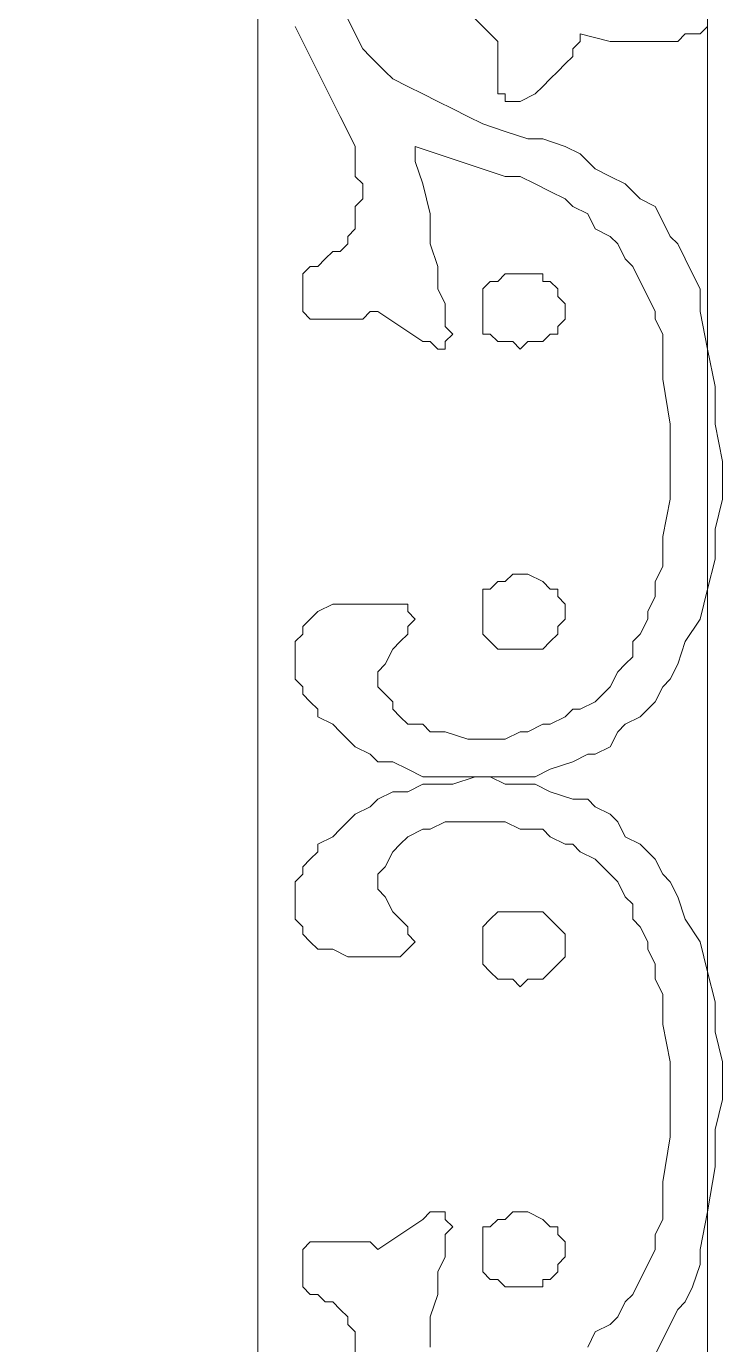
# Model space of a CAD drawing. Extents: x -66030 to 95157, y -13132 to 45879.
# Drawn here: x -23963 to -23600, y 13906 to 14593 of the extents above; entities that cross this region are included whole.
import ezdxf

# ---------------------------------------------------------------- set-up
doc = ezdxf.new("R2010")
doc.units = 0
doc.header["$LTSCALE"] = 100
doc.header["$MEASUREMENT"] = 0
doc.layers.get('0').update_dxf_attribs({"linetype": 'CONTINUOUS'})

msp = doc.modelspace()

# ---------------------------------------------------------------- linework, layer by layer
at = {"lineweight": 0}
for points in [[(-25342.37, 16299.58), (-23608.13, 16299.58), (-23608.13, 13143.56), (-25342.37, 13143.56), (-25342.37, 16299.58)], [(-25108.02, 15948.04), (-23842.48, 15948.04), (-23842.48, 13381.82), (-25108.02, 13381.82), (-25108.02, 15948.04)], [(-23725.3, 14444.24), (-23725.3, 14448.15), (-23725.3, 14452.06), (-23725.3, 14455.96), (-23721.4, 14459.87), (-23717.49, 14459.87), (-23713.59, 14463.77), (-23709.68, 14463.77), (-23705.77, 14463.77), (-23701.87, 14463.77), (-23694.06, 14463.77), (-23694.06, 14459.87), (-23690.15, 14459.87), (-23686.24, 14455.96), (-23686.24, 14452.06), (-23682.34, 14448.15), (-23682.34, 14444.24), (-23682.34, 14440.34), (-23686.24, 14436.43), (-23686.24, 14432.53), (-23690.15, 14432.53), (-23694.06, 14428.62), (-23694.06, 14428.62), (-23701.87, 14428.62), (-23705.77, 14424.71), (-23709.68, 14428.62), (-23713.59, 14428.62), (-23717.49, 14428.62), (-23721.4, 14432.53), (-23721.4, 14432.53), (-23725.3, 14432.53), (-23725.3, 14436.43), (-23725.3, 14440.34), (-23725.3, 14444.24)], [(-23725.3, 14288.01), (-23725.3, 14291.91), (-23725.3, 14295.82), (-23725.3, 14299.72), (-23721.4, 14299.72), (-23717.49, 14303.63), (-23713.59, 14303.63), (-23709.68, 14307.54), (-23705.77, 14307.54), (-23701.87, 14307.54), (-23694.06, 14303.63), (-23694.06, 14303.63), (-23690.15, 14299.72), (-23686.24, 14299.72), (-23686.24, 14295.82), (-23682.34, 14291.91), (-23682.34, 14288.01), (-23682.34, 14284.1), (-23686.24, 14280.19), (-23686.24, 14276.29), (-23690.15, 14272.38), (-23694.06, 14268.48), (-23694.06, 14268.48), (-23701.87, 14268.48), (-23705.77, 14268.48), (-23709.68, 14268.48), (-23713.59, 14268.48), (-23717.49, 14268.48), (-23721.4, 14272.38), (-23725.3, 14276.29), (-23725.3, 14280.19), (-23725.3, 14284.1), (-23725.3, 14288.01)], [(-23725.3, 14112.24), (-23725.3, 14108.33), (-23725.3, 14104.43), (-23725.3, 14104.43), (-23721.4, 14100.52), (-23717.49, 14096.61), (-23713.59, 14096.61), (-23709.68, 14096.61), (-23705.77, 14092.71), (-23701.87, 14096.61), (-23694.06, 14096.61), (-23694.06, 14096.61), (-23690.15, 14100.52), (-23686.24, 14104.43), (-23686.24, 14104.43), (-23682.34, 14108.33), (-23682.34, 14112.24), (-23682.34, 14120.05), (-23686.24, 14123.96), (-23686.24, 14123.96), (-23690.15, 14127.86), (-23694.06, 14131.77), (-23694.06, 14131.77), (-23701.87, 14131.77), (-23705.77, 14131.77), (-23709.68, 14131.77), (-23713.59, 14131.77), (-23717.49, 14131.77), (-23721.4, 14127.86), (-23725.3, 14123.96), (-23725.3, 14123.96), (-23725.3, 14120.05), (-23725.3, 14112.24)], [(-23725.3, 13956), (-23725.3, 13952.09), (-23725.3, 13948.19), (-23725.3, 13944.28), (-23721.4, 13940.37), (-23717.49, 13940.37), (-23713.59, 13936.47), (-23709.68, 13936.47), (-23705.77, 13936.47), (-23701.87, 13936.47), (-23694.06, 13936.47), (-23694.06, 13940.37), (-23690.15, 13940.37), (-23686.24, 13944.28), (-23686.24, 13948.19), (-23682.34, 13952.09), (-23682.34, 13956), (-23682.34, 13959.9), (-23686.24, 13963.81), (-23686.24, 13967.72), (-23690.15, 13967.72), (-23694.06, 13971.62), (-23694.06, 13971.62), (-23701.87, 13975.53), (-23705.77, 13975.53), (-23709.68, 13975.53), (-23713.59, 13971.62), (-23717.49, 13971.62), (-23721.4, 13967.72), (-23725.3, 13967.72), (-23725.3, 13963.81), (-23725.3, 13959.9), (-23725.3, 13956)]]:
    msp.add_lwpolyline(points, close=True, dxfattribs=at)
for points in [[(-23795.61, 14596.58), (-23791.71, 14588.77), (-23787.8, 14580.95), (-23783.89, 14577.05), (-23776.08, 14569.24), (-23772.18, 14565.33), (-23764.36, 14561.42), (-23756.55, 14557.52), (-23748.74, 14553.61), (-23740.93, 14549.71), (-23733.12, 14545.8), (-23725.3, 14541.89), (-23713.59, 14537.99), (-23701.87, 14534.08), (-23694.06, 14534.08), (-23682.34, 14530.18), (-23674.53, 14526.27), (-23666.71, 14518.46), (-23658.9, 14514.55), (-23651.09, 14510.65), (-23643.28, 14502.83), (-23635.47, 14498.93), (-23631.56, 14491.12), (-23627.65, 14483.3), (-23623.75, 14479.4), (-23619.84, 14471.59), (-23615.94, 14463.77), (-23612.03, 14455.96), (-23612.03, 14444.24), (-23608.13, 14424.71), (-23604.22, 14405.18), (-23604.22, 14385.66), (-23600.31, 14366.13), (-23600.31, 14346.6), (-23604.22, 14330.97), (-23604.22, 14315.35), (-23608.13, 14299.72), (-23612.03, 14284.1), (-23619.84, 14272.38), (-23623.75, 14260.66), (-23627.65, 14252.85), (-23631.56, 14248.95), (-23635.47, 14241.13), (-23639.37, 14237.23), (-23643.28, 14233.32), (-23651.09, 14229.42), (-23655, 14225.51), (-23658.9, 14217.7), (-23666.71, 14213.79), (-23670.62, 14213.79), (-23678.43, 14209.89), (-23690.15, 14205.98), (-23697.96, 14202.07), (-23705.77, 14202.07), (-23713.59, 14202.07), (-23721.4, 14202.07), (-23729.21, 14202.07), (-23740.93, 14202.07), (-23748.74, 14202.07), (-23756.55, 14202.07), (-23764.36, 14205.98), (-23772.18, 14209.89), (-23779.99, 14209.89), (-23783.89, 14213.79), (-23791.71, 14217.7), (-23799.52, 14225.51), (-23803.42, 14229.42), (-23811.24, 14233.32), (-23811.24, 14237.23), (-23815.14, 14241.13), (-23819.05, 14245.04), (-23819.05, 14248.95), (-23822.95, 14252.85), (-23822.95, 14256.76), (-23822.95, 14260.66), (-23822.95, 14264.57), (-23822.95, 14268.48), (-23822.95, 14272.38), (-23819.05, 14276.29), (-23819.05, 14280.19), (-23815.14, 14284.1), (-23811.24, 14288.01), (-23803.42, 14291.91), (-23795.61, 14291.91), (-23787.8, 14291.91), (-23779.99, 14291.91), (-23776.08, 14291.91), (-23772.18, 14291.91), (-23768.27, 14291.91), (-23764.36, 14291.91), (-23764.36, 14288.01), (-23764.36, 14288.01), (-23760.46, 14284.1), (-23764.36, 14280.19), (-23764.36, 14276.29), (-23768.27, 14272.38), (-23772.18, 14268.48), (-23776.08, 14260.66), (-23779.99, 14256.76), (-23779.99, 14252.85), (-23779.99, 14248.95), (-23776.08, 14245.04), (-23772.18, 14241.13), (-23772.18, 14237.23), (-23768.27, 14233.32), (-23768.27, 14233.32), (-23764.36, 14229.42), (-23756.55, 14229.42), (-23752.65, 14225.51), (-23744.83, 14225.51), (-23733.12, 14221.6), (-23725.3, 14221.6), (-23713.59, 14221.6), (-23705.77, 14225.51), (-23701.87, 14225.51), (-23694.06, 14229.42), (-23690.15, 14229.42), (-23682.34, 14233.32), (-23678.43, 14237.23), (-23674.53, 14237.23), (-23666.71, 14241.13), (-23662.81, 14245.04), (-23658.9, 14248.95), (-23655, 14256.76), (-23651.09, 14260.66), (-23647.18, 14264.57), (-23647.18, 14272.38), (-23643.28, 14276.29), (-23639.37, 14284.1), (-23639.37, 14288.01), (-23635.47, 14295.82), (-23635.47, 14303.63), (-23631.56, 14311.44), (-23631.56, 14319.25), (-23631.56, 14327.07), (-23627.65, 14346.6), (-23627.65, 14366.13), (-23627.65, 14385.66), (-23631.56, 14409.09), (-23631.56, 14432.53), (-23635.47, 14440.34), (-23635.47, 14444.24), (-23639.37, 14452.06), (-23643.28, 14459.87), (-23647.18, 14467.68), (-23651.09, 14471.59), (-23655, 14479.4), (-23658.9, 14483.3), (-23666.71, 14487.21), (-23670.62, 14495.02), (-23678.43, 14498.93), (-23682.34, 14502.83), (-23690.15, 14506.74), (-23697.96, 14510.65), (-23705.77, 14514.55), (-23713.59, 14514.55), (-23760.46, 14530.18), (-23760.46, 14522.36), (-23756.55, 14510.65), (-23752.65, 14495.02), (-23752.65, 14479.4), (-23748.74, 14467.68), (-23748.74, 14455.96), (-23744.83, 14448.15), (-23744.83, 14444.24), (-23744.83, 14436.43), (-23740.93, 14432.53), (-23744.83, 14428.62), (-23744.83, 14428.62), (-23744.83, 14424.71), (-23744.83, 14424.71), (-23748.74, 14424.71), (-23748.74, 14424.71), (-23748.74, 14424.71), (-23752.65, 14428.62), (-23756.55, 14428.62), (-23779.99, 14444.24), (-23783.89, 14444.24), (-23787.8, 14440.34), (-23791.71, 14440.34), (-23795.61, 14440.34), (-23799.52, 14440.34), (-23807.33, 14440.34), (-23811.24, 14440.34), (-23815.14, 14440.34), (-23819.05, 14444.24), (-23819.05, 14448.15), (-23819.05, 14452.06), (-23819.05, 14455.96), (-23819.05, 14459.87), (-23819.05, 14459.87), (-23819.05, 14463.77), (-23815.14, 14467.68), (-23811.24, 14467.68), (-23807.33, 14471.59), (-23803.42, 14475.49), (-23799.52, 14475.49), (-23795.61, 14479.4), (-23795.61, 14483.3), (-23791.71, 14487.21), (-23791.71, 14491.12), (-23791.71, 14498.93), (-23787.8, 14502.83), (-23787.8, 14510.65), (-23791.71, 14514.55), (-23791.71, 14522.36), (-23791.71, 14530.18), (-23795.61, 14537.99), (-23799.52, 14545.8), (-23822.95, 14592.67)], [(-23608.13, 14592.67), (-23612.03, 14588.77), (-23612.03, 14588.77), (-23619.84, 14588.77), (-23623.75, 14584.86), (-23627.65, 14584.86), (-23635.47, 14584.86), (-23647.18, 14584.86), (-23658.9, 14584.86), (-23674.53, 14588.77), (-23674.53, 14584.86), (-23678.43, 14580.95), (-23678.43, 14577.05), (-23682.34, 14573.14), (-23686.24, 14569.24), (-23690.15, 14565.33), (-23694.06, 14561.42), (-23697.96, 14557.52), (-23705.77, 14553.61), (-23705.77, 14553.61), (-23709.68, 14553.61), (-23709.68, 14553.61), (-23709.68, 14553.61), (-23713.59, 14553.61), (-23713.59, 14553.61), (-23713.59, 14557.52), (-23717.49, 14557.52), (-23717.49, 14565.33), (-23717.49, 14569.24), (-23717.49, 14577.05), (-23717.49, 14584.86), (-23717.49, 14584.86), (-23729.21, 14596.58)], [(-23635.47, 13901.32), (-23631.56, 13909.13), (-23627.65, 13916.94), (-23623.75, 13924.75), (-23619.84, 13928.66), (-23615.94, 13936.47), (-23612.03, 13948.19), (-23612.03, 13956), (-23608.13, 13975.53), (-23604.22, 13998.96), (-23604.22, 14018.49), (-23600.31, 14034.12), (-23600.31, 14053.65), (-23604.22, 14069.27), (-23604.22, 14084.9), (-23608.13, 14100.52), (-23612.03, 14116.14), (-23619.84, 14127.86), (-23623.75, 14139.58), (-23627.65, 14147.39), (-23631.56, 14151.3), (-23635.47, 14159.11), (-23639.37, 14163.01), (-23643.28, 14166.92), (-23651.09, 14170.83), (-23655, 14178.64), (-23658.9, 14182.54), (-23666.71, 14186.45), (-23670.62, 14190.36), (-23678.43, 14190.36), (-23690.15, 14194.26), (-23697.96, 14198.17), (-23705.77, 14198.17), (-23713.59, 14198.17), (-23721.4, 14202.07), (-23729.21, 14202.07), (-23740.93, 14198.17), (-23748.74, 14198.17), (-23756.55, 14198.17), (-23764.36, 14194.26), (-23772.18, 14194.26), (-23779.99, 14190.36), (-23783.89, 14186.45), (-23791.71, 14182.54), (-23799.52, 14174.73), (-23803.42, 14170.83), (-23811.24, 14166.92), (-23811.24, 14163.01), (-23815.14, 14159.11), (-23819.05, 14155.2), (-23819.05, 14151.3), (-23822.95, 14147.39), (-23822.95, 14143.49), (-23822.95, 14139.58), (-23822.95, 14135.67), (-23822.95, 14131.77), (-23822.95, 14127.86), (-23819.05, 14123.96), (-23819.05, 14120.05), (-23815.14, 14116.14), (-23811.24, 14112.24), (-23803.42, 14112.24), (-23795.61, 14108.33), (-23787.8, 14108.33), (-23779.99, 14108.33), (-23776.08, 14108.33), (-23772.18, 14108.33), (-23768.27, 14108.33), (-23764.36, 14112.24), (-23764.36, 14112.24), (-23764.36, 14112.24), (-23760.46, 14116.14), (-23764.36, 14120.05), (-23764.36, 14123.96), (-23768.27, 14127.86), (-23772.18, 14131.77), (-23776.08, 14139.58), (-23779.99, 14143.49), (-23779.99, 14147.39), (-23779.99, 14151.3), (-23776.08, 14155.2), (-23772.18, 14163.01), (-23772.18, 14163.01), (-23768.27, 14166.92), (-23768.27, 14166.92), (-23764.36, 14170.83), (-23756.55, 14174.73), (-23752.65, 14174.73), (-23744.83, 14178.64), (-23733.12, 14178.64), (-23725.3, 14178.64), (-23713.59, 14178.64), (-23705.77, 14174.73), (-23701.87, 14174.73), (-23694.06, 14174.73), (-23690.15, 14170.83), (-23682.34, 14166.92), (-23678.43, 14166.92), (-23674.53, 14163.01), (-23666.71, 14159.11), (-23662.81, 14155.2), (-23658.9, 14151.3), (-23655, 14147.39), (-23651.09, 14139.58), (-23647.18, 14135.67), (-23647.18, 14127.86), (-23643.28, 14123.96), (-23639.37, 14116.14), (-23639.37, 14112.24), (-23635.47, 14104.43), (-23635.47, 14096.61), (-23631.56, 14088.8), (-23631.56, 14080.99), (-23631.56, 14073.18), (-23627.65, 14053.65), (-23627.65, 14034.12), (-23627.65, 14014.59), (-23631.56, 13991.15), (-23631.56, 13971.62), (-23635.47, 13963.81), (-23635.47, 13956), (-23639.37, 13948.19), (-23643.28, 13940.37), (-23647.18, 13932.56), (-23651.09, 13928.66), (-23655, 13920.84), (-23658.9, 13916.94), (-23666.71, 13913.03), (-23670.62, 13905.22)], [(-23752.65, 13905.22), (-23752.65, 13920.84), (-23748.74, 13932.56), (-23748.74, 13944.28), (-23744.83, 13952.09), (-23744.83, 13956), (-23744.83, 13963.81), (-23740.93, 13967.72), (-23744.83, 13971.62), (-23744.83, 13971.62), (-23744.83, 13975.53), (-23744.83, 13975.53), (-23748.74, 13975.53), (-23748.74, 13975.53), (-23748.74, 13975.53), (-23752.65, 13975.53), (-23756.55, 13971.62), (-23779.99, 13956), (-23783.89, 13959.9), (-23787.8, 13959.9), (-23791.71, 13959.9), (-23795.61, 13959.9), (-23799.52, 13959.9), (-23807.33, 13959.9), (-23811.24, 13959.9), (-23815.14, 13959.9), (-23819.05, 13956), (-23819.05, 13952.09), (-23819.05, 13948.19), (-23819.05, 13944.28), (-23819.05, 13944.28), (-23819.05, 13940.37), (-23819.05, 13936.47), (-23815.14, 13932.56), (-23811.24, 13932.56), (-23807.33, 13928.66), (-23803.42, 13928.66), (-23799.52, 13924.75), (-23795.61, 13920.84), (-23795.61, 13916.94), (-23791.71, 13913.03), (-23791.71, 13909.13), (-23791.71, 13901.32)]]:
    msp.add_lwpolyline(points, dxfattribs=at)

doc.saveas('drawing.dxf')
